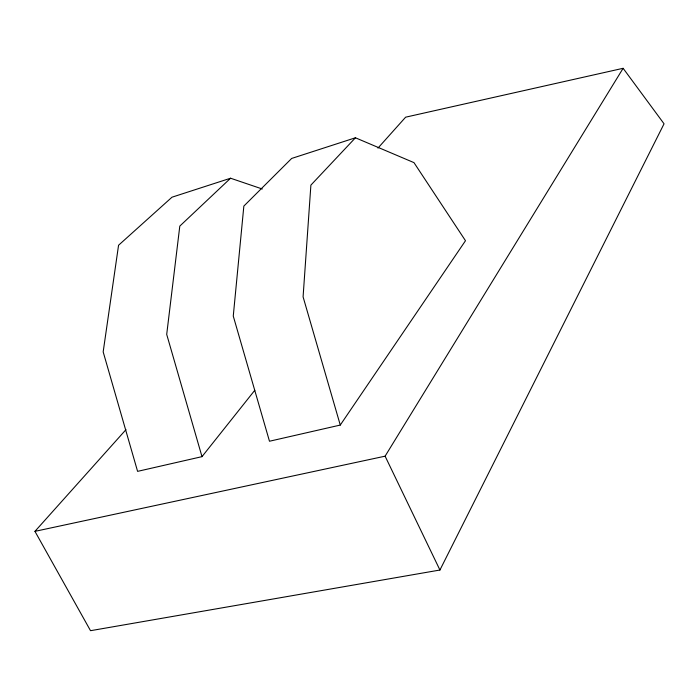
<?xml version="1.0" encoding="UTF-8"?>
<svg xmlns="http://www.w3.org/2000/svg" width="699" height="699" viewBox="0 0 699 699"><rect width="100%" height="100%" fill="white"/><g stroke="black" fill="none" stroke-linecap="round" stroke-linejoin="round"><path stroke-width="1.05" d="M125.977 429.64L34.95 531.354L90.529 630.699L439.933 570.026L664.05 123.802L623.124 68.301L405.63 117.179L377.958 148.101M34.95 531.354L385.105 456.176L623.124 68.301M340.273 425.062L465.49 240.718L413.974 162.631L355.442 137.782L291.675 158.437L243.846 206.083L233.265 316.079L269.482 441.235L340.273 425.062L303.086 296.857L310.889 185.121L355.442 137.782M262.282 188.992L230.574 178.219L171.998 197.197L118.559 245.253L103.172 351.885L137.589 471.362L201.994 456.648L254.812 390.243M230.574 178.219L179.8 226.109L166.703 334.393L201.994 456.648M385.105 456.176L439.933 570.026"/></g></svg>
